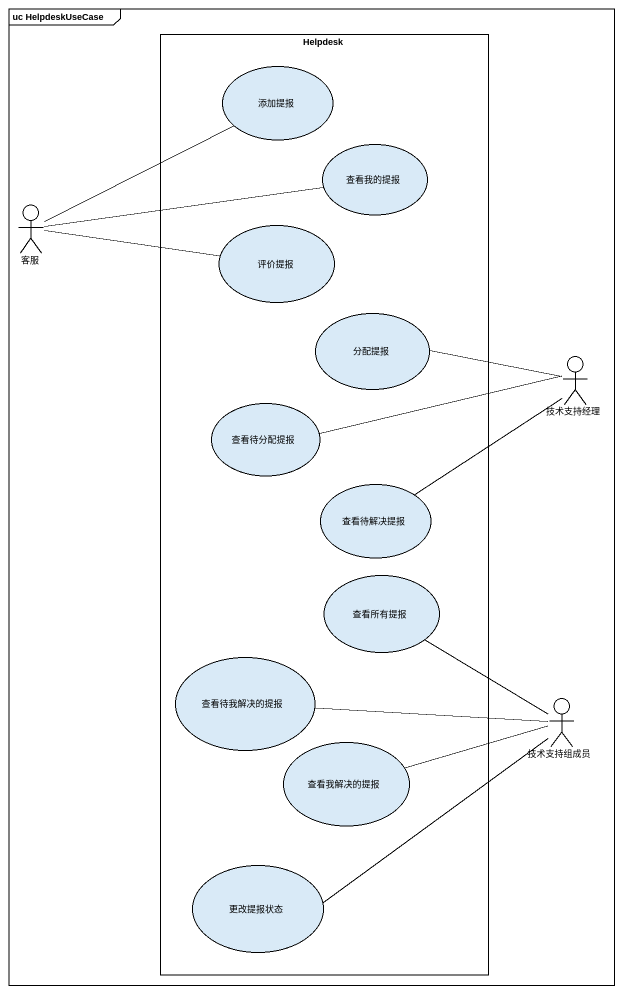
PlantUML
@startuml
mainframe uc HelpdeskUseCase
rectangle Helpdesk {
  usecase 添加提报
  usecase 查看我的提报
  usecase 评价提报
  usecase 分配提报
  usecase 查看待分配提报
  usecase 查看待解决提报
  usecase 查看所有提报
  usecase 查看待我解决的提报
  usecase 查看我解决的提报
  usecase 更改提报状态
}
actor 客服
actor 技术支持经理
actor 技术支持组成员
客服 -right- 添加提报
客服 -right- 查看我的提报
客服 -right- 评价提报
技术支持经理 -left- 分配提报
技术支持经理 -left- 查看待分配提报
技术支持经理 -- 查看待解决提报
查看所有提报 -- 技术支持组成员
查看待我解决的提报 -right- 技术支持组成员
技术支持组成员 -left- 更改提报状态
查看我解决的提报 -right- 技术支持组成员
@enduml
